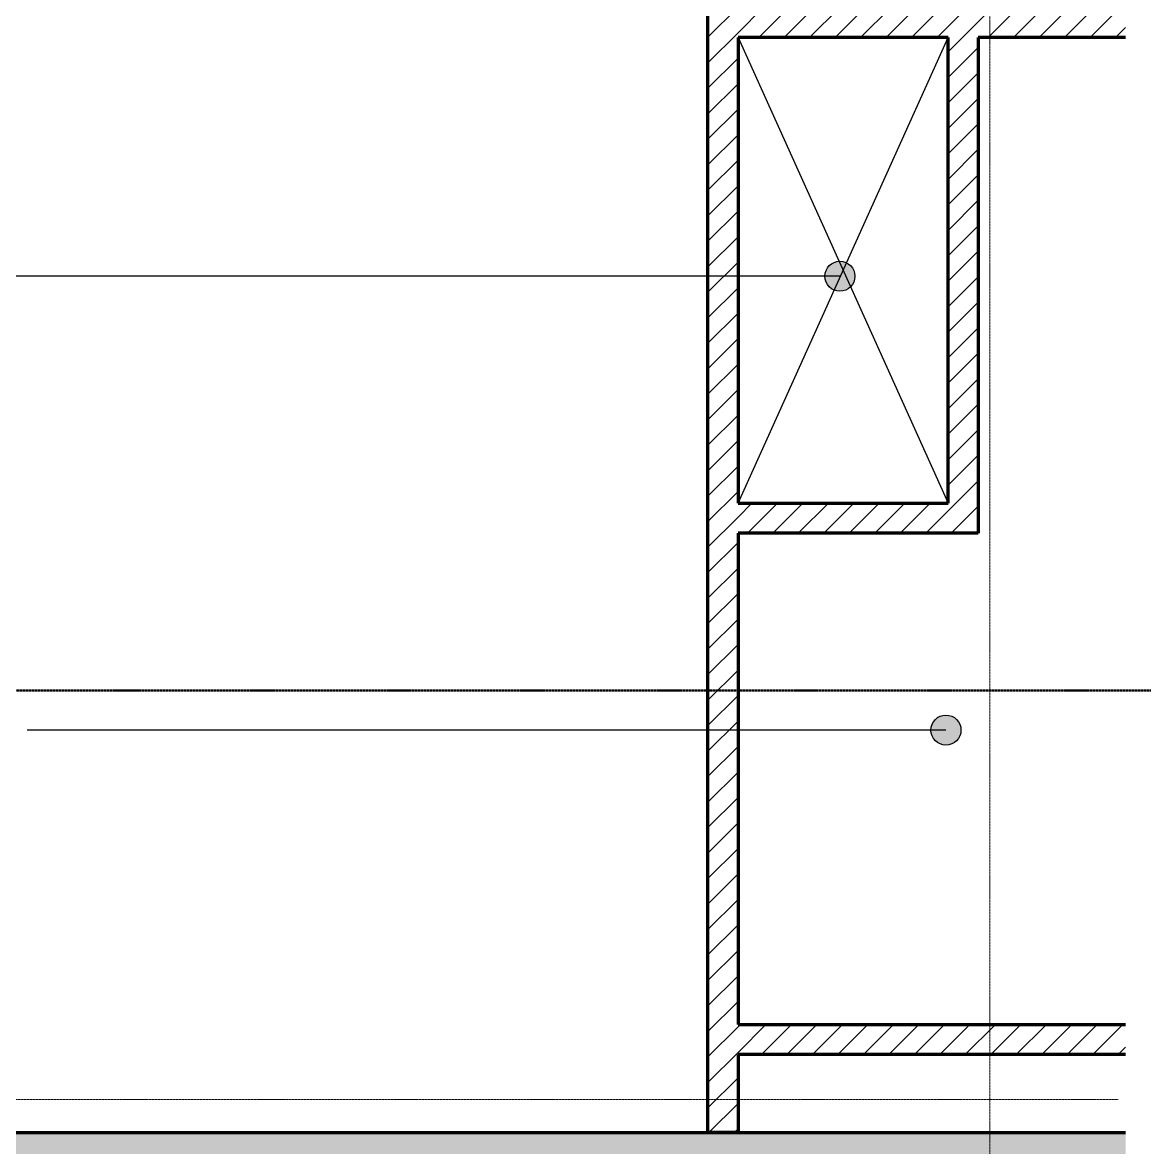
# Model space of a CAD drawing. Header units: millimetres. Extents: x -794350 to -715731, y -17829 to 22390.
# Drawn here: x -728323 to -720852, y -4640 to 2850 of the extents above; entities that cross this region are included whole.
import ezdxf

# ---------------------------------------------------------------- set-up
doc = ezdxf.new("R2010")
doc.units = ezdxf.units.MM
doc.linetypes.add('DPA_Grid _ Level 100', pattern=[10, 5.5, -1.6, 1.3, -1.6])
for name, color, linetype, lineweight in [('_ _ A-DETL-OPENING', 1, 'Continuous', 25), ('A-ROOM-IDEN', 3, 'Continuous', 25), ('A-WALL', 5, 'Continuous', 35), ('A-WALL-PATT', 1, 'Continuous', 35), ('G-ANNO-SECL', 3, 'Continuous', 9), ('S-GRID', 251, 'Continuous', 9)]:
    doc.layers.add(name, color=color, linetype=linetype, lineweight=lineweight)
pattern_1 = [(45, (0, 0), (-84.852814, 84.852814), [])]

# ---------------------------------------------------------------- blocks, each defined once
blk = doc.blocks.new('*U971')
at = {"layer": '_ _ A-DETL-OPENING'}
for p, q in [((21123.4, -3929), (22523.4, -829)), ((21123.4, -829), (22523.4, -3929)), ((21123.4, -3929), (21123.4, -829)), ((21123.4, -829), (22523.4, -829)), ((22523.4, -829), (22523.4, -3929)), ((22523.4, -3929), (21123.4, -3929))]:
    blk.add_line(p, q, dxfattribs=at)
at = {"layer": 'S-GRID', "linetype": 'DPA_Grid _ Level 100'}
for p, q in [((22800, -21407.7), (22800, 16959.7)), ((23655.4, -7900), (-48304.9, -7900))]:
    blk.add_line(p, q, dxfattribs=at)

msp = doc.modelspace()

# ---------------------------------------------------------------- hatches: boundary and pattern name
at = {"layer": 'A-ROOM-IDEN'}
h = msp.add_hatch(color=256, dxfattribs=at)
edge = h.paths.add_edge_path()
edge.add_arc((-722880.5, 1160.4), 100, 0, 360)
h = msp.add_hatch(color=256, dxfattribs=at)
edge = h.paths.add_edge_path()
edge.add_arc((-722174.4, -1861.4), 100, 0, 360)
at = {"layer": 'A-WALL-PATT', "lineweight": 9}
h = msp.add_hatch(dxfattribs=at)
h.set_pattern_fill('FP_2', color=256, style=0, pattern_type=2)
h.set_pattern_definition(pattern_1)
h.paths.add_polyline_path([(-723759, -4541), (-723559, -4541), (-723559, 4504.6), (-723759, 4504.6), (-723759, -1556.6)])
h.paths.add_polyline_path([(-723659, 7064.5), (-723559, 7064.5), (-723559, 9279), (-723759, 9279), (-723759, 7064.5)])
h = msp.add_hatch(dxfattribs=at)
h.set_pattern_fill('FP_2', color=256, style=0, pattern_type=2)
h.set_pattern_definition(pattern_1)
h.paths.add_polyline_path([(-722159, 2749), (-720978.4, 2749), (-720978.4, 2949), (-723559, 2949), (-723559, 2749), (-723150.4, 2749)])
h = msp.add_hatch(dxfattribs=at)
h.set_pattern_fill('FP_2', color=256, style=0, pattern_type=2)
h.set_pattern_definition(pattern_1)
h.paths.add_polyline_path([(-722159, -551), (-721959, -551), (-721959, 2749), (-722159, 2749), (-722159, -351)])
h = msp.add_hatch(dxfattribs=at)
h.set_pattern_fill('FP_2', color=256, style=0, pattern_type=2)
h.set_pattern_definition(pattern_1)
h.paths.add_polyline_path([(-722159, -551), (-722159, -351), (-723559, -351), (-723559, -551)])
h = msp.add_hatch(dxfattribs=at)
h.set_pattern_fill('FP_2', color=256, style=0, pattern_type=2)
h.set_pattern_definition(pattern_1)
h.paths.add_polyline_path([(-720978.4, -4021), (-720978.4, -3821), (-723559, -3821), (-723559, -4021)])
h = msp.add_hatch(dxfattribs=at)
h.set_pattern_fill('FP_1', color=256, style=0, pattern_type=2)
h.set_pattern_definition([(50, (0, 0), (728.7365, -63.7558), [76.2, -838.2]), (355, (0, 0), (-140.9716, 764.2276), [60.96, -670.56]), (100.451, (60.7, -5.3), (587.77, 700.46675), [64.76, -712.36]), (46.184, (0, 203.2), (1084.3162, -168.171), [114.3, -1257.3]), (96.636, (90.4, 189.2), (949.6099, 989.7098), [97.14, -1068.54]), (351.184, (0, 203.2), (949.6206, 989.7012), [91.44, -1005.84]), (21, (101.6, 152.4), (606.45787, -409.06057), [76.2, -838.2]), (326, (101.6, 152.4), (247.20834, 736.7529), [60.96, -670.56]), (71.451, (152.14, 118.3), (853.66825, 327.6855), [64.76, -712.36]), (37.5, (0, 0), (12.35469, 338.22012), [33.528, -628.904, 33.528, -647.192, -673.1]), (37.5, (0, 0), (12.35469, 338.22012), [-1343.152, 33.528, -639.572]), (7.5, (0, 0), (267.27887, 400.72213), [33.528, -354.584, 33.528, -613.664, -256.54]), (7.5, (0, 0), (267.27887, 400.72213), [-1035.304, 33.528, -223.012]), (327.5, (-226.57, 0), (542.36333, -22.91534), [33.528, -220.472, 33.528, -758.952, -1051.56]), (327.5, (-226.57, 0), (542.36333, -22.91534), [-1046.48, 33.528, -1018.032]), (317.5, (-328.17, 0), (592.51696, 101.7071), [33.528, -296.672, 33.528, -492.76, -746.76]), (317.5, (-328.17, 0), (592.51696, 101.7071), [-856.488, 33.528, -713.232])])
h.paths.add_polyline_path([(-720978.4, -6041), (-720978.4, -4541), (-790483.7, -4541), (-790483.7, -6041), (-755731, -6041)])

# ---------------------------------------------------------------- linework, layer by layer
at = {"layer": 'A-ROOM-IDEN'}
for p, q in [((-722880.5, 1160.4), (-729026.4, 1160.4)), ((-722174.4, -1861.4), (-728292.4, -1861.4))]:
    msp.add_line(p, q, dxfattribs=at)
for centre in [(-722880.5, 1160.4), (-722174.4, -1861.4)]:
    msp.add_circle(centre, 100, dxfattribs=at)
at = {"layer": 'A-WALL', "color": 7, "lineweight": 70}
for p, q in [((-723759, -4541), (-723759, 4504.6)), ((-722159, 2749), (-723559, 2749)), ((-723559, 2749), (-723559, -351)), ((-722159, -351), (-722159, 2749)), ((-720978.4, 2749), (-721959, 2749)), ((-721959, 2749), (-721959, -551)), ((-723559, -351), (-722159, -351)), ((-723559, -551), (-723559, -3821)), ((-722159, -551), (-723559, -551)), ((-721959, -551), (-722159, -551)), ((-723559, -3821), (-720978.4, -3821)), ((-723559, -4021), (-723559, -4541)), ((-720978.4, -4021), (-723559, -4021)), ((-790483.7, -4541), (-720978.4, -4541)), ((-723659, -4541), (-723759, -4541)), ((-723559, -4541), (-723659, -4541))]:
    msp.add_line(p, q, dxfattribs=at)
at = {"layer": 'G-ANNO-SECL', "linetype": 'DPA_Grid _ Level 100', "lineweight": 50}
msp.add_line((-792539.1, -1598.3), (-718666.9, -1598.3), dxfattribs=at)

# ---------------------------------------------------------------- block references
msp.add_blockref('*U971', (-744682.4, 3579))

doc.saveas('drawing.dxf')
